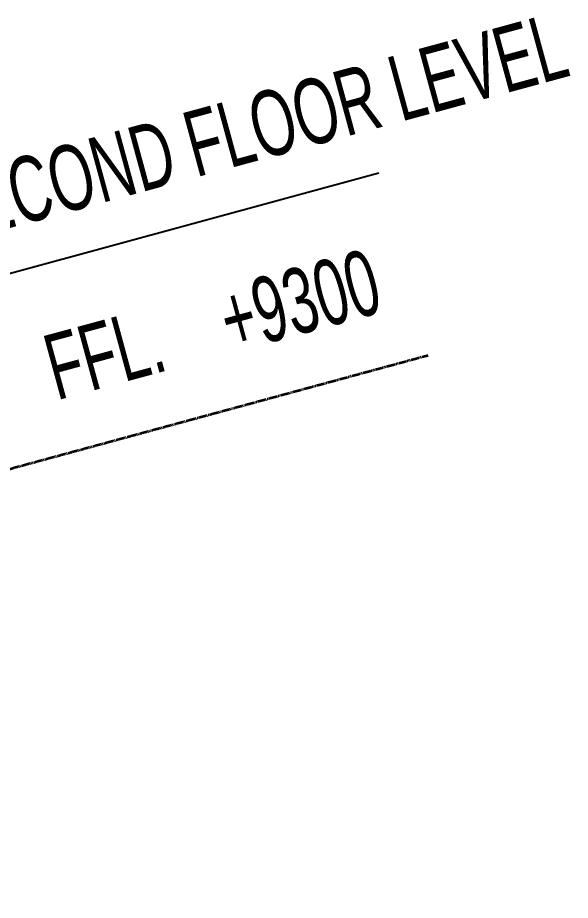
# Model space of a CAD drawing. Header units: millimetres. Extents: x -31731215 to 29997125, y -14487545 to 25622576.
# Drawn here: x 2462607 to 2463773, y -883399 to -881536 of the extents above; entities that cross this region are included whole.
import ezdxf
from ezdxf.enums import TextEntityAlignment as Align

# ---------------------------------------------------------------- set-up
doc = ezdxf.new("R2010")
doc.units = ezdxf.units.MM
doc.header["$MEASUREMENT"] = 0
for name, pattern in [('1', [0]), ('DASHED2', [0.375, 0.25, -0.125]), ('HIDDEN', [0.375, 0.25, -0.125])]:
    doc.linetypes.add(name, pattern=pattern)
doc.layers.add('18SC1', color=3, linetype='Continuous')
for name, color, linetype, lineweight in [('DIMENSIONS', 2, '1', 15), ('SECTION', 7, 'Continuous', 35), ('Text', 11, 'Continuous', 9)]:
    doc.layers.add(name, color=color, linetype=linetype, lineweight=lineweight)
doc.dimstyles.new('MAIN DIM', dxfattribs={"dimscale": 100, "dimtxt": 2, "dimasz": 2, "dimexe": 0.18, "dimexo": 0.0625, "dimgap": 1.5, "dimtad": 1, "dimtoh": 1, "dimdec": 0, "dimrnd": 5, "dimzin": 0, "dimdsep": 46, "dimtxsty": 'Standard', "dimblk": 'ARCHTICK', "dimcen": 0.09, "dimclre": 8, "dimadec": 0, "dimazin": 0, "dimtfac": 1, "dimtdec": 0, "dimtofl": 0, "dimtmove": 0, "dimatfit": 3, "dimfxl": 1, "dimtolj": 1, "dimtzin": 0, "dimlwe": 5, "dimarcsym": 0})

# ---------------------------------------------------------------- blocks, each defined once
blk = doc.blocks.new('_ArchTick')
at = {"color": 0, "linetype": 'ByBlock', "const_width": 0.15}
blk.add_lwpolyline([(-0.5, -0.5), (0.5, 0.5)], dxfattribs=at)
blk = doc.blocks.new('*D657')
at = {"layer": 'Defpoints', "color": 0, "ltscale": 15, "transparency": 16777216}
for p in [(2461648.3, -882791.9), (2461641.1, -882793.9), (2462750.1, -886844.8)]:
    blk.add_point(p, dxfattribs=at)
at = {"layer": 'DIMENSIONS', "color": 8, "linetype": 'DASHED2', "lineweight": 5, "ltscale": 15, "transparency": 16777216}
for p, q in [((2461647.1, -882792.2), (2461665.6, -882787.2)), ((2462744, -886846.5), (2462732.7, -886849.5))]:
    blk.add_line(p, q, dxfattribs=at)
at = {"layer": 'DIMENSIONS', "color": 0, "lineweight": -2, "ltscale": 15, "transparency": 16777216}
blk.add_line((2462750.1, -886844.8), (2461648.3, -882791.9), dxfattribs=at)
at = {"layer": 'DIMENSIONS', "color": 0, "lineweight": -2, "ltscale": 15, "transparency": 16777216, "xscale": 200, "yscale": 200, "zscale": 200}
for p, rotation in [((2461648.3, -882791.9), 105.2086876161717), ((2462750.1, -886844.8), 285.2086876161716)]:
    blk.add_blockref('_ArchTick', p, dxfattribs=dict(at, rotation=rotation))
at = {"layer": 'DIMENSIONS', "color": 0, "ltscale": 15, "transparency": 16777216, "insert": (2461957.9, -884884), "char_height": 200, "attachment_point": 5, "rotation": 105.2087}
blk.add_mtext('\\A1;4200', dxfattribs=at)

msp = doc.modelspace()

# ---------------------------------------------------------------- linework, layer by layer
at = {"layer": '18SC1'}
msp.add_lwpolyline([(2462404.426, -882538.526), (2462410.279, -882123.864), (2463368.468, -881863.374)], dxfattribs=at)
at = {"layer": 'SECTION', "color": 8, "linetype": 'HIDDEN', "ltscale": 8}
msp.add_line((2460507.154, -883054.313), (2463473.036, -882248.018), dxfattribs=at)

# ---------------------------------------------------------------- texts
at = {"layer": 'Text', "width": 0.65}
for s, p in [('SECOND FLOOR LEVEL', (2463115.083, -881836.961, 0)), ('FFL.    +9300', (2463035.682, -882249.456, 0))]:
    msp.add_text(s, height=138.46154, rotation=15.208688, dxfattribs=at).set_placement(p, align=Align.CENTER)

# ---------------------------------------------------------------- dimensions: what is measured, and where the dimension line sits
at = {"layer": 'DIMENSIONS', "ltscale": 15}
dim = msp.add_linear_dim(base=(2461648.269, -882791.922), p1=(2462750.078, -886844.824), p2=(2461641.07, -882793.879), angle=105.208688, dimstyle='MAIN DIM', override={"dimtmove": 1}, dxfattribs=at)
dim.commit()
dim.dimension.update_dxf_attribs({"geometry": '*D657', "text_midpoint": (2461957.93, -884883.957)})

doc.saveas('drawing.dxf')
